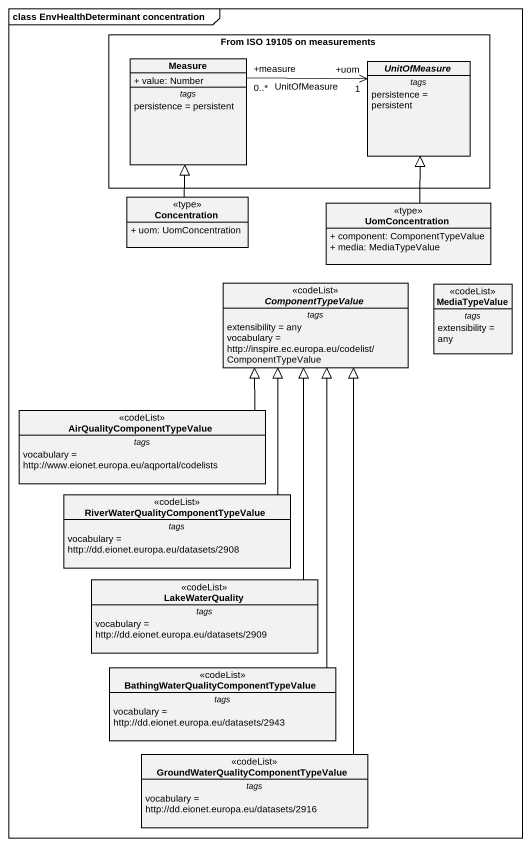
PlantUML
@startuml
mainframe class EnvHealthDeterminant concentration
hide circle
hide empty members
skinparam classAttributeIconSize 0
rectangle "From ISO 19105 on measurements" as From_ISO_19105_on {
  class Measure {
    + value: Number
    -- tags --
    persistence = persistent
  }
  abstract class UnitOfMeasure {
    -- tags --
    persistence = persistent
  }
}
class Concentration <<type>> {
  + uom: UomConcentration
}
class UomConcentration <<type>> {
  + component: ComponentTypeValue
  + media: MediaTypeValue
}
abstract class ComponentTypeValue <<codeList>> {
  -- tags --
  extensibility = any
  vocabulary = http://inspire.ec.europa.eu/codelist/ComponentTypeValue
}
class MediaTypeValue <<codeList>> {
  -- tags --
  extensibility = any
}
class AirQualityComponentTypeValue <<codeList>> {
  -- tags --
  vocabulary = http://www.eionet.europa.eu/aqportal/codelists
}
class "RiverWaterQualityComponentTypeValue" as RiverWaterQualityComponentTy <<codeList>> {
  -- tags --
  vocabulary = http://dd.eionet.europa.eu/datasets/2908
}
class LakeWaterQuality <<codeList>> {
  -- tags --
  vocabulary = http://dd.eionet.europa.eu/datasets/2909
}
class "BathingWaterQualityComponentTypeValue" as BathingWaterQualityComponent <<codeList>> {
  -- tags --
  vocabulary = http://dd.eionet.europa.eu/datasets/2943
}
class "GroundWaterQualityComponentTypeValue" as GroundWaterQualityComponentT <<codeList>> {
  -- tags --
  vocabulary = http://dd.eionet.europa.eu/datasets/2916
}
UnitOfMeasure "+uom\n1" <-left- "+measure\n0..*" Measure : UnitOfMeasure
Concentration -up-|> Measure
UomConcentration -up-|> UnitOfMeasure
AirQualityComponentTypeValue -up-|> ComponentTypeValue
RiverWaterQualityComponentTy -up-|> ComponentTypeValue
LakeWaterQuality -up-|> ComponentTypeValue
BathingWaterQualityComponent -up-|> ComponentTypeValue
GroundWaterQualityComponentT -up-|> ComponentTypeValue
@enduml
